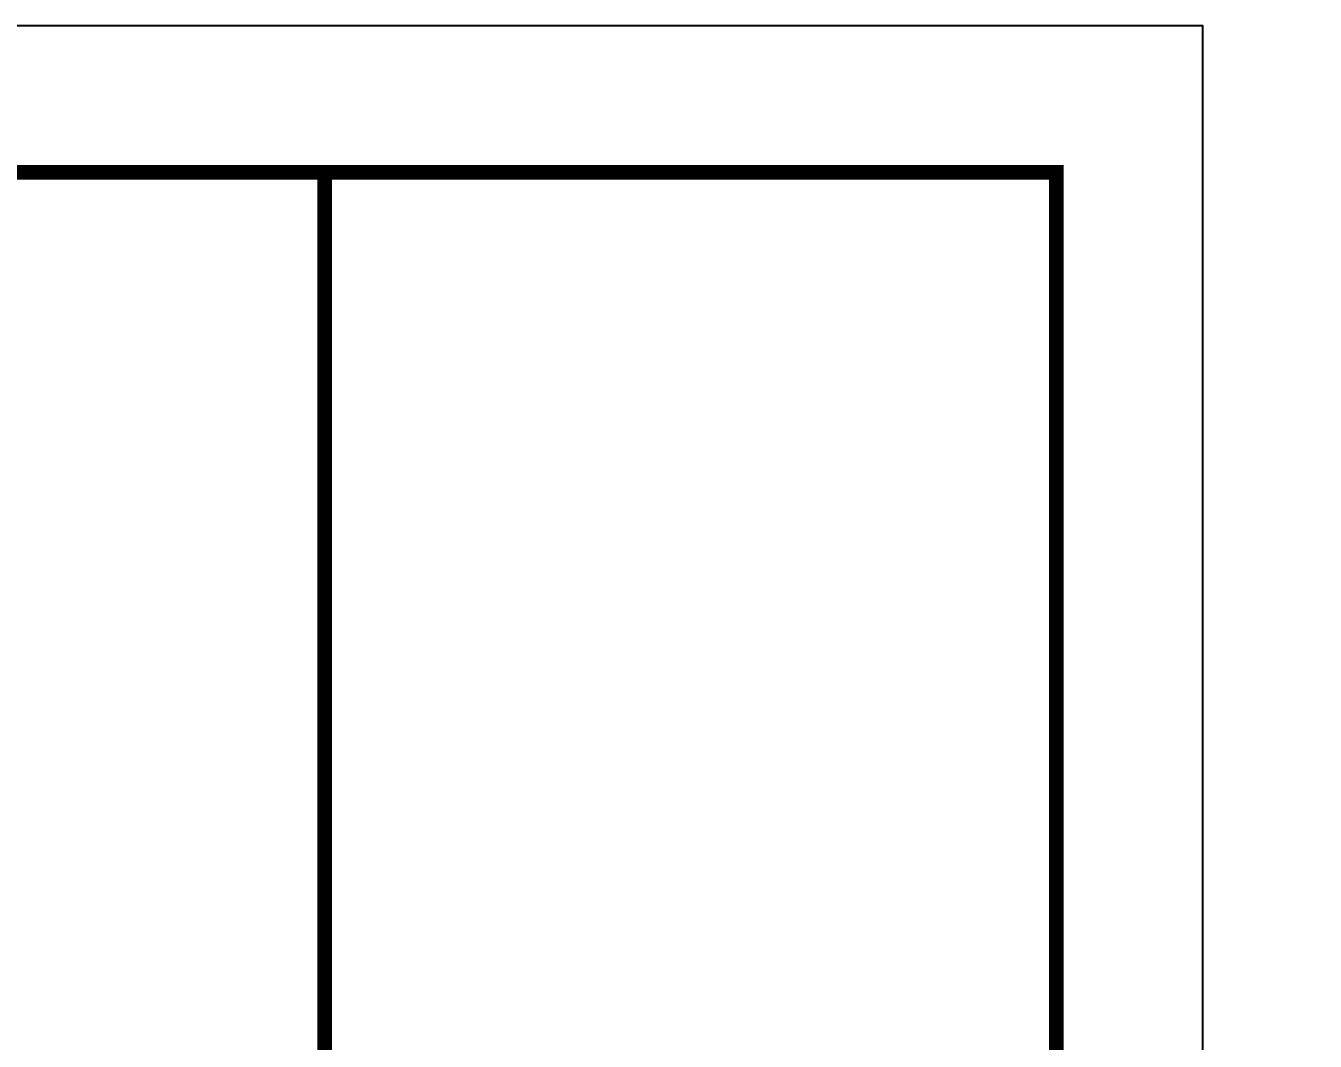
# Model space of a CAD drawing. Extents: x -137808 to 103746506, y -332957 to -111547.
# Drawn here: x 237187 to 245989, y -155679 to -148747 of the extents above; entities that cross this region are included whole.
import ezdxf

# ---------------------------------------------------------------- set-up
doc = ezdxf.new("R2010")
doc.units = 0
doc.header["$LTSCALE"] = 25
doc.header["$MEASUREMENT"] = 0
doc.layers.get('0').update_dxf_attribs({"linetype": 'CONTINUOUS'})
doc.layers.add('PUB_TITLE', color=4, linetype='CONTINUOUS')

# ---------------------------------------------------------------- blocks, each defined once
blk = doc.blocks.new('tjnhty')
at = {"const_width": 100}
blk.add_lwpolyline([(1267556.7, -1732652.9), (1267556.7, -1772652.9)], dxfattribs=at)
blk.add_lwpolyline([(1267556.7, -1732652.9), (1272550.7, -1732652.9), (1272550.7, -1772652.9), (1267556.7, -1772652.9)], close=True, dxfattribs=at)

msp = doc.modelspace()

# ---------------------------------------------------------------- linework, layer by layer
at = {"layer": 'PUB_TITLE'}
msp.add_lwpolyline([(170921.1, -190747.1), (245221.1, -190747.1), (245221.1, -148747.1), (170921.1, -148747.1)], close=True, dxfattribs=at)
at = {"layer": 'PUB_TITLE', "const_width": 100}
msp.add_lwpolyline([(173421.1, -189747.1), (244221.1, -189747.1), (244221.1, -149747.1), (173421.1, -149747.1)], close=True, dxfattribs=at)

# ---------------------------------------------------------------- block references
msp.add_blockref('tjnhty', (-1028329.7, 1582905.8))
msp.add_blockref('tjnhty', (-1028329.7, 1582905.8))

doc.saveas('drawing.dxf')
